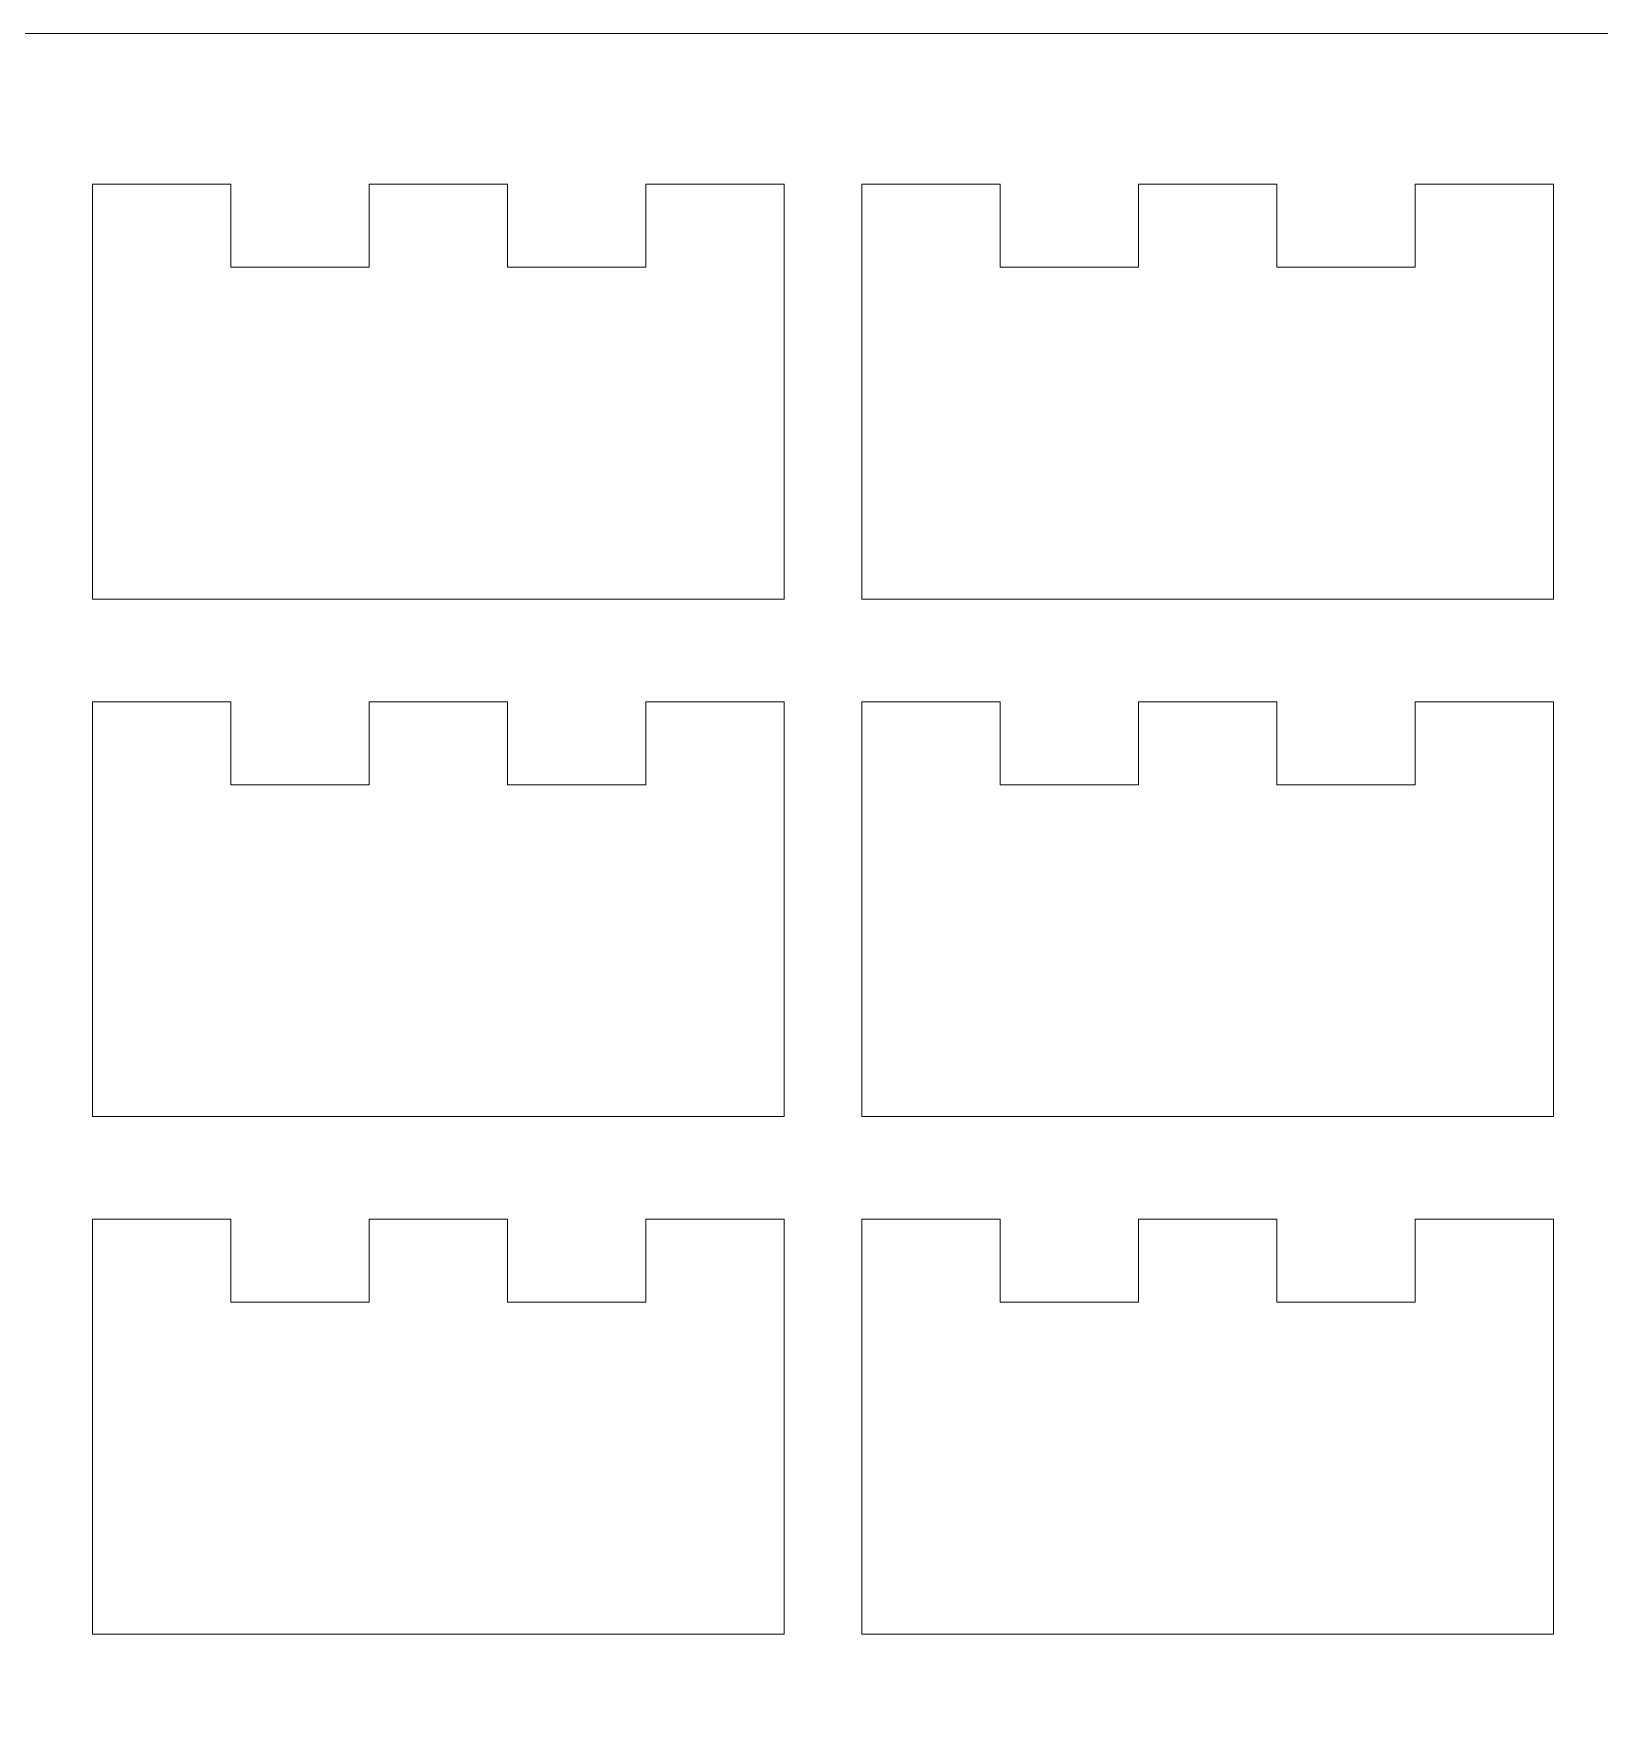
# Model space of a CAD drawing. Header units: millimetres. Extents: x 1 to 3601, y 1 to 1248.
# Drawn here: x 1417.3 to 1473.9, y 241.1 to 301.5 of the extents above; entities that cross this region are included whole.
import ezdxf

# ---------------------------------------------------------------- set-up
doc = ezdxf.new("R2010")
doc.units = ezdxf.units.MM
doc.layers.get('0').update_dxf_attribs({"lineweight": 5})
doc.layers.add('NO IMPRES', color=5, linetype='Continuous', lineweight=5)

msp = doc.modelspace()

# ---------------------------------------------------------------- linework, layer by layer
for points in [[(1419.463, 296.038), (1424.463, 296.038), (1424.463, 293.038), (1429.463, 293.038), (1429.463, 296.038), (1434.463, 296.038), (1434.463, 293.038), (1439.463, 293.038), (1439.463, 296.038), (1444.463, 296.038), (1444.463, 281.038), (1419.463, 281.038), (1419.463, 296.038)], [(1447.265, 296.038), (1452.265, 296.038), (1452.265, 293.038), (1457.265, 293.038), (1457.265, 296.038), (1462.265, 296.038), (1462.265, 293.038), (1467.265, 293.038), (1467.265, 296.038), (1472.265, 296.038), (1472.265, 281.038), (1447.265, 281.038), (1447.265, 296.038)], [(1419.463, 277.328), (1424.463, 277.328), (1424.463, 274.328), (1429.463, 274.328), (1429.463, 277.328), (1434.463, 277.328), (1434.463, 274.328), (1439.463, 274.328), (1439.463, 277.328), (1444.463, 277.328), (1444.463, 262.328), (1419.463, 262.328), (1419.463, 277.328)], [(1447.265, 277.328), (1452.265, 277.328), (1452.265, 274.328), (1457.265, 274.328), (1457.265, 277.328), (1462.265, 277.328), (1462.265, 274.328), (1467.265, 274.328), (1467.265, 277.328), (1472.265, 277.328), (1472.265, 262.328), (1447.265, 262.328), (1447.265, 277.328)], [(1419.463, 258.619), (1424.463, 258.619), (1424.463, 255.619), (1429.463, 255.619), (1429.463, 258.619), (1434.463, 258.619), (1434.463, 255.619), (1439.463, 255.619), (1439.463, 258.619), (1444.463, 258.619), (1444.463, 243.619), (1419.463, 243.619), (1419.463, 258.619)], [(1447.265, 258.619), (1452.265, 258.619), (1452.265, 255.619), (1457.265, 255.619), (1457.265, 258.619), (1462.265, 258.619), (1462.265, 255.619), (1467.265, 255.619), (1467.265, 258.619), (1472.265, 258.619), (1472.265, 243.619), (1447.265, 243.619), (1447.265, 258.619)]]:
    msp.add_lwpolyline(points)
at = {"layer": 'NO IMPRES', "lineweight": 5}
msp.add_lwpolyline([(1200.741, 1.483), (1200.741, 301.483), (1800.741, 301.483), (1800.741, 1.483)], close=True, dxfattribs=at)

doc.saveas('drawing.dxf')
